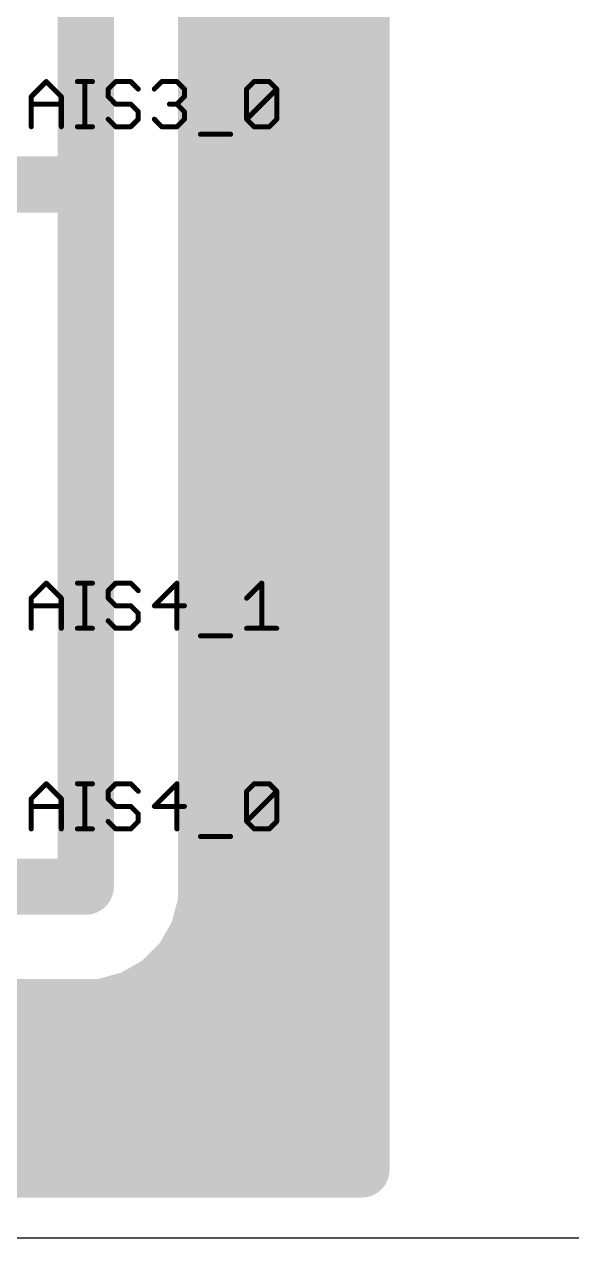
# Model space of a CAD drawing. Extents: x -14 to 150, y -1 to 89.
# Drawn here: x 98.77 to 112.64, y -1.27 to 29.46 of the extents above; entities that cross this region are included whole.
import ezdxf

# ---------------------------------------------------------------- set-up
doc = ezdxf.new("R2010")
doc.units = 0
for name, color, linetype in [('16', 175, 'CONTINUOUS'), ('20', 7, 'CONTINUOUS'), ('25', 253, 'CONTINUOUS')]:
    doc.layers.add(name, color=color, linetype=linetype)

msp = doc.modelspace()

# ---------------------------------------------------------------- linework, layer by layer
at = {"layer": '16', "const_width": 1.4224}
for points in [[(107.315, 85.2835), (107.315, 0.4572)], [(103.378, 7.2187), (103.378, 80.4113)], [(100.33, 44.45), (100.33, 25.4)], [(103.378, 29.8704), (107.315, 29.8704)], [(103.378, 28.448), (107.315, 28.448)], [(103.378, 27.0256), (107.315, 27.0256)], [(103.378, 25.6032), (107.315, 25.6032)], [(100.33, 25.4), (96.52, 25.4)], [(100.33, 7.62), (100.33, 25.4)], [(103.378, 24.1808), (107.315, 24.1808)], [(103.378, 22.7584), (107.315, 22.7584)], [(103.378, 21.336), (107.315, 21.336)], [(103.378, 19.9136), (107.315, 19.9136)], [(103.378, 18.4912), (107.315, 18.4912)], [(103.378, 17.0688), (107.315, 17.0688)], [(103.378, 15.6464), (107.315, 15.6464)], [(103.378, 14.224), (107.315, 14.224)], [(103.378, 12.8016), (107.315, 12.8016)], [(103.378, 11.3792), (107.315, 11.3792)], [(103.378, 9.9568), (107.315, 9.9568)], [(103.378, 8.5344), (107.315, 8.5344)], [(96.52, 7.62), (100.33, 7.62)], [(103.1703, 6.4435), (103.378, 7.2187)], [(103.3494, 7.112), (107.315, 7.112)], [(102.769, 5.7485), (103.1703, 6.4435)], [(102.2015, 5.181), (102.769, 5.7485)], [(102.7101, 5.6896), (107.315, 5.6896)], [(101.5065, 4.7797), (102.2015, 5.181)], [(97.9351, 4.2037), (98.3034, 4.572)], [(98.3034, 4.572), (100.7313, 4.572)], [(100.7313, 4.572), (101.5065, 4.7797)], [(97.9986, 4.2672), (107.315, 4.2672)], [(91.4956, 2.8448), (107.315, 2.8448)], [(89.3961, 1.4224), (107.315, 1.4224)], [(107.315, 0.4572), (77.343, 0.4572)]]:
    msp.add_lwpolyline(points, dxfattribs=at)
at = {"layer": '16', "const_width": 0.7112}
for points in [[(103.378, 30.226, 1), (103.378, 29.5148)], [(107.315, 29.5148, 1), (107.315, 30.226)], [(103.378, 28.8036, 1), (103.378, 28.0924)], [(107.315, 28.0924, 1), (107.315, 28.8036)], [(103.378, 27.3812, 1), (103.378, 26.67)], [(107.315, 26.67, 1), (107.315, 27.3812)], [(103.378, 25.9588, 1), (103.378, 25.2476)], [(107.315, 25.2476, 1), (107.315, 25.9588)], [(100.6856, 25.4, 1), (99.9744, 25.4)], [(100.33, 25.0444, 1), (100.33, 25.7556)], [(99.9744, 25.4, 1), (100.6856, 25.4)], [(103.378, 24.5364, 1), (103.378, 23.8252)], [(107.315, 23.8252, 1), (107.315, 24.5364)], [(103.378, 23.114, 1), (103.378, 22.4028)], [(107.315, 22.4028, 1), (107.315, 23.114)], [(103.378, 21.6916, 1), (103.378, 20.9804)], [(107.315, 20.9804, 1), (107.315, 21.6916)], [(103.378, 20.2692, 1), (103.378, 19.558)], [(107.315, 19.558, 1), (107.315, 20.2692)], [(103.378, 18.8468, 1), (103.378, 18.1356)], [(107.315, 18.1356, 1), (107.315, 18.8468)], [(103.378, 17.4244, 1), (103.378, 16.7132)], [(107.315, 16.7132, 1), (107.315, 17.4244)], [(103.378, 16.002, 1), (103.378, 15.2908)], [(107.315, 15.2908, 1), (107.315, 16.002)], [(103.378, 14.5796, 1), (103.378, 13.8684)], [(107.315, 13.8684, 1), (107.315, 14.5796)], [(103.378, 13.1572, 1), (103.378, 12.446)], [(107.315, 12.446, 1), (107.315, 13.1572)], [(103.378, 11.7348, 1), (103.378, 11.0236)], [(107.315, 11.0236, 1), (107.315, 11.7348)], [(103.378, 10.3124, 1), (103.378, 9.6012)], [(107.315, 9.6012, 1), (107.315, 10.3124)], [(103.378, 8.89, 1), (103.378, 8.1788)], [(107.315, 8.1788, 1), (107.315, 8.89)], [(100.33, 7.2644, 1), (100.33, 7.9756)], [(99.9744, 7.62, 1), (100.6856, 7.62)], [(103.3494, 7.4676, 1), (103.3494, 6.7564)], [(103.7215, 7.1267, 1), (103.0345, 7.3108)], [(107.315, 6.7564, 1), (107.315, 7.4676)], [(103.0224, 7.2187, 1), (103.7336, 7.2187)], [(103.4782, 6.2657, 1), (102.8623, 6.6213)], [(102.8268, 6.5355, 1), (103.5138, 6.3515)], [(103.0205, 5.497, 1), (102.5176, 5.9999)], [(102.7101, 6.0452, 1), (102.7101, 5.334)], [(102.461, 5.9263, 1), (103.077, 5.5707)], [(107.315, 5.334, 1), (107.315, 6.0452)], [(102.3793, 4.873, 1), (102.0237, 5.489)], [(101.9501, 5.4324, 1), (102.453, 4.9295)], [(98.5548, 4.3206, 1), (98.0519, 4.8234)], [(100.6392, 4.9155, 1), (100.8233, 4.2285)], [(100.7313, 4.2164, 1), (100.7313, 4.9276)], [(101.3287, 5.0877, 1), (101.6843, 4.4718)], [(101.5985, 4.4362, 1), (101.4144, 5.1232)], [(107.315, 3.9116, 1), (107.315, 4.6228)], [(107.315, 2.4892, 1), (107.315, 3.2004)], [(107.315, 1.0668, 1), (107.315, 1.778)], [(107.315, 0.1016, 1), (107.315, 0.8128)], [(106.9594, 0.4572, 1), (107.6706, 0.4572)]]:
    msp.add_lwpolyline(points, format="xyb", dxfattribs=at)
at = {"layer": '20'}
msp.add_line((-13.97, -1.27), (149.53, -1.27), dxfattribs=at)
at = {"layer": '25', "const_width": 0.127}
for points in [[(98.9487, 27.6232), (99.33, 28.0045)], [(99.33, 28.0045), (99.7113, 27.6232)], [(100.1181, 28.0045), (100.4994, 28.0045)], [(100.3088, 26.8605), (100.3088, 28.0045)], [(101.0883, 28.0045), (100.8977, 27.8138)], [(101.4697, 28.0045), (101.0883, 28.0045)], [(101.6603, 27.8138), (101.4697, 28.0045)], [(102.0671, 27.8138), (102.2577, 28.0045)], [(102.2577, 28.0045), (102.6391, 28.0045)], [(102.6391, 28.0045), (102.8297, 27.8138)], [(104.4059, 27.8138), (104.5965, 28.0045)], [(104.5965, 28.0045), (104.9779, 28.0045)], [(104.9779, 28.0045), (105.1685, 27.8138)], [(98.9487, 26.8605), (98.9487, 27.6232)], [(99.7113, 27.6232), (99.7113, 26.8605)], [(100.8977, 27.8138), (100.8977, 27.6232)], [(100.8977, 27.6232), (101.0883, 27.4325)], [(102.8297, 27.6232), (102.6391, 27.4325)], [(102.8297, 27.8138), (102.8297, 27.6232)], [(104.4059, 27.0512), (104.4059, 27.8138)], [(104.4059, 27.0512), (105.1685, 27.8138)], [(105.1685, 27.8138), (105.1685, 27.0512)], [(98.9487, 27.4325), (99.7113, 27.4325)], [(101.0883, 27.4325), (101.4697, 27.4325)], [(101.4697, 27.4325), (101.6603, 27.2418)], [(102.6391, 27.4325), (102.4484, 27.4325)], [(102.6391, 27.4325), (102.8297, 27.2418)], [(101.0883, 26.8605), (100.8977, 27.0512)], [(101.6603, 27.0512), (101.4697, 26.8605)], [(101.6603, 27.2418), (101.6603, 27.0512)], [(102.2577, 26.8605), (102.0671, 27.0512)], [(102.8297, 27.0512), (102.6391, 26.8605)], [(102.8297, 27.2418), (102.8297, 27.0512)], [(104.5965, 26.8605), (104.4059, 27.0512)], [(105.1685, 27.0512), (104.9779, 26.8605)], [(100.1181, 26.8605), (100.4994, 26.8605)], [(101.4697, 26.8605), (101.0883, 26.8605)], [(102.6391, 26.8605), (102.2577, 26.8605)], [(103.2365, 26.6698), (103.9991, 26.6698)], [(104.9779, 26.8605), (104.5965, 26.8605)], [(98.9487, 14.9232), (99.33, 15.3045)], [(99.33, 15.3045), (99.7113, 14.9232)], [(100.1181, 15.3045), (100.4994, 15.3045)], [(100.3088, 14.1605), (100.3088, 15.3045)], [(101.0883, 15.3045), (100.8977, 15.1138)], [(101.4697, 15.3045), (101.0883, 15.3045)], [(101.6603, 15.1138), (101.4697, 15.3045)], [(102.6391, 15.3045), (102.0671, 14.7325)], [(102.6391, 14.1605), (102.6391, 15.3045)], [(104.4059, 14.9232), (104.7872, 15.3045)], [(104.7872, 15.3045), (104.7872, 14.1605)], [(100.8977, 15.1138), (100.8977, 14.9232)], [(98.9487, 14.1605), (98.9487, 14.9232)], [(98.9487, 14.7325), (99.7113, 14.7325)], [(99.7113, 14.9232), (99.7113, 14.1605)], [(100.8977, 14.9232), (101.0883, 14.7325)], [(101.0883, 14.7325), (101.4697, 14.7325)], [(101.4697, 14.7325), (101.6603, 14.5418)], [(102.0671, 14.7325), (102.8297, 14.7325)], [(101.6603, 14.5418), (101.6603, 14.3512)], [(100.1181, 14.1605), (100.4994, 14.1605)], [(101.0883, 14.1605), (100.8977, 14.3512)], [(101.4697, 14.1605), (101.0883, 14.1605)], [(101.6603, 14.3512), (101.4697, 14.1605)], [(104.4059, 14.1605), (105.1685, 14.1605)], [(103.2365, 13.9698), (103.9991, 13.9698)], [(98.9487, 9.8431), (99.33, 10.2245)], [(99.33, 10.2245), (99.7113, 9.8431)], [(100.1181, 10.2245), (100.4994, 10.2245)], [(100.3088, 9.0805), (100.3088, 10.2245)], [(101.0883, 10.2245), (100.8977, 10.0338)], [(101.4697, 10.2245), (101.0883, 10.2245)], [(101.6603, 10.0338), (101.4697, 10.2245)], [(102.6391, 10.2245), (102.0671, 9.6525)], [(102.6391, 9.0805), (102.6391, 10.2245)], [(104.4059, 10.0338), (104.5965, 10.2245)], [(104.5965, 10.2245), (104.9779, 10.2245)], [(104.9779, 10.2245), (105.1685, 10.0338)], [(98.9487, 9.0805), (98.9487, 9.8431)], [(99.7113, 9.8431), (99.7113, 9.0805)], [(100.8977, 10.0338), (100.8977, 9.8431)], [(100.8977, 9.8431), (101.0883, 9.6525)], [(104.4059, 9.2712), (104.4059, 10.0338)], [(104.4059, 9.2712), (105.1685, 10.0338)], [(105.1685, 10.0338), (105.1685, 9.2712)], [(98.9487, 9.6525), (99.7113, 9.6525)], [(101.0883, 9.6525), (101.4697, 9.6525)], [(101.4697, 9.6525), (101.6603, 9.4618)], [(101.6603, 9.4618), (101.6603, 9.2712)], [(102.0671, 9.6525), (102.8297, 9.6525)], [(101.0883, 9.0805), (100.8977, 9.2712)], [(101.6603, 9.2712), (101.4697, 9.0805)], [(104.5965, 9.0805), (104.4059, 9.2712)], [(105.1685, 9.2712), (104.9779, 9.0805)], [(100.1181, 9.0805), (100.4994, 9.0805)], [(101.4697, 9.0805), (101.0883, 9.0805)], [(103.2365, 8.8898), (103.9991, 8.8898)], [(104.9779, 9.0805), (104.5965, 9.0805)]]:
    msp.add_lwpolyline(points, dxfattribs=at)
at = {"layer": '25', "const_width": 0.0635}
for points in [[(99.3525, 28.0269, 1), (99.3076, 27.982)], [(99.3525, 27.982, 1), (99.3076, 28.0269)], [(100.1181, 28.0362, 1), (100.1181, 27.9727)], [(100.3405, 28.0045, 1), (100.277, 28.0045)], [(100.4994, 27.9727, 1), (100.4994, 28.0362)], [(101.0883, 28.0362, 1), (101.0883, 27.9727)], [(101.1108, 27.982, 1), (101.0659, 28.0269)], [(101.4921, 28.0269, 1), (101.4472, 27.982)], [(101.4697, 27.9727, 1), (101.4697, 28.0362)], [(102.2577, 28.0362, 1), (102.2577, 27.9727)], [(102.2802, 27.982, 1), (102.2353, 28.0269)], [(102.6615, 28.0269, 1), (102.6166, 27.982)], [(102.6391, 27.9727, 1), (102.6391, 28.0362)], [(104.5965, 28.0362, 1), (104.5965, 27.9727)], [(104.619, 27.982, 1), (104.5741, 28.0269)], [(105.0003, 28.0269, 1), (104.9554, 27.982)], [(104.9779, 27.9727, 1), (104.9779, 28.0362)], [(98.9804, 27.6232, 1), (98.9169, 27.6232)], [(98.9262, 27.6456, 1), (98.9711, 27.6007)], [(99.7431, 27.6232, 1), (99.6796, 27.6232)], [(99.6889, 27.6007, 1), (99.7338, 27.6456)], [(100.9294, 27.8138, 1), (100.8659, 27.8138)], [(100.8659, 27.6232, 1), (100.9294, 27.6232)], [(100.8752, 27.8363, 1), (100.9201, 27.7914)], [(100.9201, 27.6456, 1), (100.8752, 27.6007)], [(101.6379, 27.7914, 1), (101.6828, 27.8363)], [(102.0446, 27.8363, 1), (102.0895, 27.7914)], [(102.8615, 27.8138, 1), (102.798, 27.8138)], [(102.798, 27.6232, 1), (102.8615, 27.6232)], [(102.8073, 27.7914, 1), (102.8522, 27.8363)], [(102.8522, 27.6007, 1), (102.8073, 27.6456)], [(104.4376, 27.8138, 1), (104.3741, 27.8138)], [(104.3834, 27.8363, 1), (104.4283, 27.7914)], [(105.2003, 27.8138, 1), (105.1368, 27.8138)], [(105.191, 27.7914, 1), (105.1461, 27.8363)], [(105.1461, 27.7914, 1), (105.191, 27.8363)], [(98.9487, 27.4642, 1), (98.9487, 27.4007)], [(99.7113, 27.4007, 1), (99.7113, 27.4642)], [(101.0883, 27.4642, 1), (101.0883, 27.4007)], [(101.0659, 27.41, 1), (101.1108, 27.4549)], [(101.4921, 27.4549, 1), (101.4472, 27.41)], [(101.4697, 27.4007, 1), (101.4697, 27.4642)], [(102.4484, 27.4642, 1), (102.4484, 27.4007)], [(102.6615, 27.4549, 1), (102.6166, 27.41)], [(102.6166, 27.4549, 1), (102.6615, 27.41)], [(102.6391, 27.4007, 1), (102.6391, 27.4642)], [(100.9201, 27.0736, 1), (100.8752, 27.0287)], [(101.6921, 27.2418, 1), (101.6286, 27.2418)], [(101.6286, 27.0512, 1), (101.6921, 27.0512)], [(101.6379, 27.2194, 1), (101.6828, 27.2643)], [(101.6828, 27.0287, 1), (101.6379, 27.0736)], [(102.0895, 27.0736, 1), (102.0446, 27.0287)], [(102.8615, 27.2418, 1), (102.798, 27.2418)], [(102.798, 27.0512, 1), (102.8615, 27.0512)], [(102.8073, 27.2194, 1), (102.8522, 27.2643)], [(102.8522, 27.0287, 1), (102.8073, 27.0736)], [(104.3741, 27.0512, 1), (104.4376, 27.0512)], [(104.4283, 27.0736, 1), (104.3834, 27.0287)], [(104.3834, 27.0736, 1), (104.4283, 27.0287)], [(105.1368, 27.0512, 1), (105.2003, 27.0512)], [(105.191, 27.0287, 1), (105.1461, 27.0736)], [(98.9169, 26.8605, 1), (98.9804, 26.8605)], [(99.6796, 26.8605, 1), (99.7431, 26.8605)], [(100.1181, 26.8923, 1), (100.1181, 26.8288)], [(100.277, 26.8605, 1), (100.3405, 26.8605)], [(100.4994, 26.8288, 1), (100.4994, 26.8923)], [(101.0883, 26.8923, 1), (101.0883, 26.8288)], [(101.0659, 26.838, 1), (101.1108, 26.883)], [(101.4472, 26.883, 1), (101.4921, 26.838)], [(101.4697, 26.8288, 1), (101.4697, 26.8923)], [(102.2577, 26.8923, 1), (102.2577, 26.8288)], [(102.2353, 26.838, 1), (102.2802, 26.883)], [(102.6166, 26.883, 1), (102.6615, 26.838)], [(102.6391, 26.8288, 1), (102.6391, 26.8923)], [(103.2365, 26.7016, 1), (103.2365, 26.6381)], [(103.9991, 26.6381, 1), (103.9991, 26.7016)], [(104.5965, 26.8923, 1), (104.5965, 26.8288)], [(104.5741, 26.838, 1), (104.619, 26.883)], [(104.9554, 26.883, 1), (105.0003, 26.838)], [(104.9779, 26.8288, 1), (104.9779, 26.8923)], [(99.3525, 15.3269, 1), (99.3076, 15.282)], [(99.3525, 15.282, 1), (99.3076, 15.3269)], [(100.1181, 15.3362, 1), (100.1181, 15.2727)], [(100.3405, 15.3045, 1), (100.277, 15.3045)], [(100.4994, 15.2727, 1), (100.4994, 15.3362)], [(101.0883, 15.3362, 1), (101.0883, 15.2727)], [(101.1108, 15.282, 1), (101.0659, 15.3269)], [(101.4921, 15.3269, 1), (101.4472, 15.282)], [(101.4697, 15.2727, 1), (101.4697, 15.3362)], [(102.6708, 15.3045, 1), (102.6073, 15.3045)], [(102.6615, 15.282, 1), (102.6166, 15.3269)], [(104.819, 15.3045, 1), (104.7554, 15.3045)], [(104.8097, 15.282, 1), (104.7647, 15.3269)], [(100.9294, 15.1138, 1), (100.8659, 15.1138)], [(100.8752, 15.1363, 1), (100.9201, 15.0914)], [(101.6379, 15.0914, 1), (101.6828, 15.1363)], [(98.9804, 14.9232, 1), (98.9169, 14.9232)], [(98.9262, 14.9456, 1), (98.9711, 14.9007)], [(98.9487, 14.7642, 1), (98.9487, 14.7007)], [(99.7431, 14.9232, 1), (99.6796, 14.9232)], [(99.6889, 14.9007, 1), (99.7338, 14.9456)], [(99.7113, 14.7007, 1), (99.7113, 14.7642)], [(100.8659, 14.9232, 1), (100.9294, 14.9232)], [(100.9201, 14.9456, 1), (100.8752, 14.9007)], [(101.0883, 14.7642, 1), (101.0883, 14.7007)], [(101.0659, 14.71, 1), (101.1108, 14.7549)], [(101.4921, 14.7549, 1), (101.4472, 14.71)], [(101.4697, 14.7007, 1), (101.4697, 14.7642)], [(102.0671, 14.7642, 1), (102.0671, 14.7007)], [(102.0446, 14.7549, 1), (102.0895, 14.71)], [(102.8297, 14.7007, 1), (102.8297, 14.7642)], [(104.3834, 14.9456, 1), (104.4283, 14.9007)], [(101.6921, 14.5418, 1), (101.6286, 14.5418)], [(101.6379, 14.5194, 1), (101.6828, 14.5643)], [(98.9169, 14.1605, 1), (98.9804, 14.1605)], [(99.6796, 14.1605, 1), (99.7431, 14.1605)], [(100.1181, 14.1923, 1), (100.1181, 14.1288)], [(100.277, 14.1605, 1), (100.3405, 14.1605)], [(100.4994, 14.1288, 1), (100.4994, 14.1923)], [(100.9201, 14.3736, 1), (100.8752, 14.3287)], [(101.0883, 14.1923, 1), (101.0883, 14.1288)], [(101.0659, 14.138, 1), (101.1108, 14.183)], [(101.4472, 14.183, 1), (101.4921, 14.138)], [(101.4697, 14.1288, 1), (101.4697, 14.1923)], [(101.6286, 14.3512, 1), (101.6921, 14.3512)], [(101.6828, 14.3287, 1), (101.6379, 14.3736)], [(102.6073, 14.1605, 1), (102.6708, 14.1605)], [(104.4059, 14.1923, 1), (104.4059, 14.1288)], [(104.7554, 14.1605, 1), (104.819, 14.1605)], [(105.1685, 14.1288, 1), (105.1685, 14.1923)], [(103.2365, 14.0016, 1), (103.2365, 13.9381)], [(103.9991, 13.9381, 1), (103.9991, 14.0016)], [(99.3525, 10.2469, 1), (99.3076, 10.202)], [(99.3525, 10.202, 1), (99.3076, 10.2469)], [(100.1181, 10.2562, 1), (100.1181, 10.1927)], [(100.3405, 10.2245, 1), (100.277, 10.2245)], [(100.4994, 10.1927, 1), (100.4994, 10.2562)], [(101.0883, 10.2562, 1), (101.0883, 10.1927)], [(101.1108, 10.202, 1), (101.0659, 10.2469)], [(101.4921, 10.2469, 1), (101.4472, 10.202)], [(101.4697, 10.1927, 1), (101.4697, 10.2562)], [(102.6708, 10.2245, 1), (102.6073, 10.2245)], [(102.6615, 10.202, 1), (102.6166, 10.2469)], [(104.5965, 10.2562, 1), (104.5965, 10.1927)], [(104.619, 10.202, 1), (104.5741, 10.2469)], [(105.0003, 10.2469, 1), (104.9554, 10.202)], [(104.9779, 10.1927, 1), (104.9779, 10.2562)], [(98.9804, 9.8431, 1), (98.9169, 9.8431)], [(98.9262, 9.8656, 1), (98.9711, 9.8207)], [(99.7431, 9.8431, 1), (99.6796, 9.8431)], [(99.6889, 9.8207, 1), (99.7338, 9.8656)], [(100.9294, 10.0338, 1), (100.8659, 10.0338)], [(100.8659, 9.8431, 1), (100.9294, 9.8431)], [(100.8752, 10.0563, 1), (100.9201, 10.0114)], [(100.9201, 9.8656, 1), (100.8752, 9.8207)], [(101.6379, 10.0114, 1), (101.6828, 10.0563)], [(104.4376, 10.0338, 1), (104.3741, 10.0338)], [(104.3834, 10.0563, 1), (104.4283, 10.0114)], [(105.2003, 10.0338, 1), (105.1368, 10.0338)], [(105.191, 10.0114, 1), (105.1461, 10.0563)], [(105.1461, 10.0114, 1), (105.191, 10.0563)], [(98.9487, 9.6842, 1), (98.9487, 9.6207)], [(99.7113, 9.6207, 1), (99.7113, 9.6842)], [(101.0883, 9.6842, 1), (101.0883, 9.6207)], [(101.0659, 9.63, 1), (101.1108, 9.6749)], [(101.4921, 9.6749, 1), (101.4472, 9.63)], [(101.4697, 9.6207, 1), (101.4697, 9.6842)], [(101.6921, 9.4618, 1), (101.6286, 9.4618)], [(102.0671, 9.6842, 1), (102.0671, 9.6207)], [(102.0446, 9.6749, 1), (102.0895, 9.63)], [(102.8297, 9.6207, 1), (102.8297, 9.6842)], [(100.9201, 9.2936, 1), (100.8752, 9.2487)], [(101.6286, 9.2712, 1), (101.6921, 9.2712)], [(101.6379, 9.4394, 1), (101.6828, 9.4843)], [(101.6828, 9.2487, 1), (101.6379, 9.2936)], [(104.3741, 9.2712, 1), (104.4376, 9.2712)], [(104.4283, 9.2936, 1), (104.3834, 9.2487)], [(104.3834, 9.2936, 1), (104.4283, 9.2487)], [(105.1368, 9.2712, 1), (105.2003, 9.2712)], [(105.191, 9.2487, 1), (105.1461, 9.2936)], [(98.9169, 9.0805, 1), (98.9804, 9.0805)], [(99.6796, 9.0805, 1), (99.7431, 9.0805)], [(100.1181, 9.1123, 1), (100.1181, 9.0488)], [(100.277, 9.0805, 1), (100.3405, 9.0805)], [(100.4994, 9.0488, 1), (100.4994, 9.1123)], [(101.0883, 9.1123, 1), (101.0883, 9.0488)], [(101.0659, 9.058, 1), (101.1108, 9.103)], [(101.4472, 9.103, 1), (101.4921, 9.058)], [(101.4697, 9.0488, 1), (101.4697, 9.1123)], [(102.6073, 9.0805, 1), (102.6708, 9.0805)], [(103.2365, 8.9216, 1), (103.2365, 8.8581)], [(103.9991, 8.8581, 1), (103.9991, 8.9216)], [(104.5965, 9.1123, 1), (104.5965, 9.0488)], [(104.5741, 9.058, 1), (104.619, 9.103)], [(104.9554, 9.103, 1), (105.0003, 9.058)], [(104.9779, 9.0488, 1), (104.9779, 9.1123)]]:
    msp.add_lwpolyline(points, format="xyb", dxfattribs=at)

doc.saveas('drawing.dxf')
